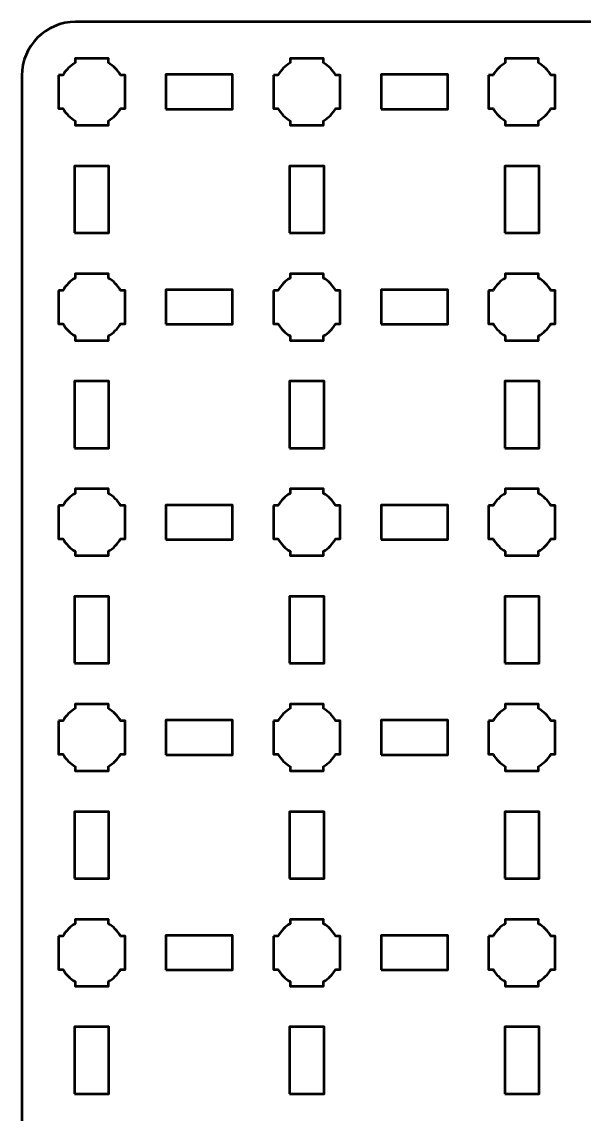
# Model space of a CAD drawing. Header units: centimetres. Extents: x -22.1 to 1.1, y -24.5 to -5.2.
# Drawn here: x -22.15 to -16.92, y -15.35 to -5.2 of the extents above; entities that cross this region are included whole.
import ezdxf

# ---------------------------------------------------------------- set-up
doc = ezdxf.new("R2010")
doc.units = ezdxf.units.CM
doc.header["$MEASUREMENT"] = 0
doc.layers.add('Layer 1', color=7, linetype='Continuous')

msp = doc.modelspace()

# ---------------------------------------------------------------- linework, layer by layer
at = {"layer": 'Layer 1', "color": 250, "lineweight": 53}
for points in [[(-20.81, -6.01), (-20.19, -6.01), (-20.19, -5.69), (-20.81, -5.69), (-20.81, -6.01)], [(-18.81, -6.01), (-18.19, -6.01), (-18.19, -5.69), (-18.81, -5.69), (-18.81, -6.01)], [(-21.66, -7.16), (-21.34, -7.16), (-21.34, -6.54), (-21.66, -6.54), (-21.66, -7.16)], [(-19.66, -7.16), (-19.34, -7.16), (-19.34, -6.54), (-19.66, -6.54), (-19.66, -7.16)], [(-17.66, -7.16), (-17.34, -7.16), (-17.34, -6.54), (-17.66, -6.54), (-17.66, -7.16)], [(-20.81, -8.01), (-20.19, -8.01), (-20.19, -7.69), (-20.81, -7.69), (-20.81, -8.01)], [(-18.81, -8.01), (-18.19, -8.01), (-18.19, -7.69), (-18.81, -7.69), (-18.81, -8.01)], [(-21.66, -9.16), (-21.34, -9.16), (-21.34, -8.54), (-21.66, -8.54), (-21.66, -9.16)], [(-19.66, -9.16), (-19.34, -9.16), (-19.34, -8.54), (-19.66, -8.54), (-19.66, -9.16)], [(-17.66, -9.16), (-17.34, -9.16), (-17.34, -8.54), (-17.66, -8.54), (-17.66, -9.16)], [(-20.81, -10.01), (-20.19, -10.01), (-20.19, -9.69), (-20.81, -9.69), (-20.81, -10.01)], [(-18.81, -10.01), (-18.19, -10.01), (-18.19, -9.69), (-18.81, -9.69), (-18.81, -10.01)], [(-21.66, -11.16), (-21.34, -11.16), (-21.34, -10.54), (-21.66, -10.54), (-21.66, -11.16)], [(-19.66, -11.16), (-19.34, -11.16), (-19.34, -10.54), (-19.66, -10.54), (-19.66, -11.16)], [(-17.66, -11.16), (-17.34, -11.16), (-17.34, -10.54), (-17.66, -10.54), (-17.66, -11.16)], [(-20.81, -12.01), (-20.19, -12.01), (-20.19, -11.69), (-20.81, -11.69), (-20.81, -12.01)], [(-18.81, -12.01), (-18.19, -12.01), (-18.19, -11.69), (-18.81, -11.69), (-18.81, -12.01)], [(-21.66, -13.16), (-21.34, -13.16), (-21.34, -12.54), (-21.66, -12.54), (-21.66, -13.16)], [(-19.66, -13.16), (-19.34, -13.16), (-19.34, -12.54), (-19.66, -12.54), (-19.66, -13.16)], [(-17.66, -13.16), (-17.34, -13.16), (-17.34, -12.54), (-17.66, -12.54), (-17.66, -13.16)], [(-20.81, -14.01), (-20.19, -14.01), (-20.19, -13.69), (-20.81, -13.69), (-20.81, -14.01)], [(-18.81, -14.01), (-18.19, -14.01), (-18.19, -13.69), (-18.81, -13.69), (-18.81, -14.01)], [(-21.66, -15.16), (-21.34, -15.16), (-21.34, -14.54), (-21.66, -14.54), (-21.66, -15.16)], [(-19.66, -15.16), (-19.34, -15.16), (-19.34, -14.54), (-19.66, -14.54), (-19.66, -15.16)], [(-17.66, -15.16), (-17.34, -15.16), (-17.34, -14.54), (-17.66, -14.54), (-17.66, -15.16)]]:
    msp.add_lwpolyline(points, close=True, dxfattribs=at)
msp.add_open_spline([(-22.15, -24), (-22.15, -24), (-22.15, -5.7), (-22.15, -5.7), (-22.15, -5.7), (-22.15, -5.42391), (-21.92609, -5.2), (-21.65, -5.2), (-21.65, -5.2), (-21.65, -5.2), (0.65, -5.2), (0.65, -5.2), (0.65, -5.2), (0.92609, -5.2), (1.15, -5.42391), (1.15, -5.7), (1.15, -5.7), (1.15, -5.7), (1.15, -24), (1.15, -24), (1.15, -24), (1.15, -24.27609), (0.92609, -24.5), (0.65, -24.5), (0.65, -24.5), (0.65, -24.5), (-21.65, -24.5), (-21.65, -24.5), (-21.65, -24.5), (-21.92609, -24.5), (-22.15, -24.27609), (-22.15, -24)], degree=3, knots=[0, 0, 0, 0, 0.125, 0.125, 0.125, 0.125, 0.25, 0.25, 0.25, 0.25, 0.375, 0.375, 0.375, 0.375, 0.5, 0.5, 0.5, 0.5, 0.625, 0.625, 0.625, 0.625, 0.75, 0.75, 0.75, 0.75, 0.875, 0.875, 0.875, 0.875, 1, 1, 1, 1], dxfattribs=at)
at = {"layer": 'Layer 1', "lineweight": 53}
for points in [[(-21.81, -5.695), (-21.81, -5.695), (-21.76851, -5.695), (-21.76851, -5.695), (-21.76851, -5.695), (-21.74128, -5.64795), (-21.70205, -5.60872), (-21.655, -5.58149), (-21.655, -5.58149), (-21.655, -5.58149), (-21.655, -5.54), (-21.655, -5.54), (-21.655, -5.54), (-21.655, -5.54), (-21.5, -5.54), (-21.5, -5.54), (-21.5, -5.54), (-21.5, -5.54), (-21.345, -5.54), (-21.345, -5.54), (-21.345, -5.54), (-21.345, -5.54), (-21.345, -5.58149), (-21.345, -5.58149), (-21.345, -5.58149), (-21.29795, -5.60872), (-21.25872, -5.64795), (-21.23149, -5.695), (-21.23149, -5.695), (-21.23149, -5.695), (-21.19, -5.695), (-21.19, -5.695), (-21.19, -5.695), (-21.19, -5.695), (-21.19, -5.85), (-21.19, -5.85), (-21.19, -5.85), (-21.19, -5.85), (-21.19, -6.005), (-21.19, -6.005), (-21.19, -6.005), (-21.19, -6.005), (-21.23149, -6.005), (-21.23149, -6.005), (-21.23149, -6.005), (-21.25872, -6.05205), (-21.29795, -6.09128), (-21.345, -6.11851), (-21.345, -6.11851), (-21.345, -6.11851), (-21.345, -6.16), (-21.345, -6.16), (-21.345, -6.16), (-21.345, -6.16), (-21.5, -6.16), (-21.5, -6.16), (-21.5, -6.16), (-21.5, -6.16), (-21.655, -6.16), (-21.655, -6.16), (-21.655, -6.16), (-21.655, -6.16), (-21.655, -6.11851), (-21.655, -6.11851), (-21.655, -6.11851), (-21.70205, -6.09128), (-21.74128, -6.05205), (-21.76851, -6.005), (-21.76851, -6.005), (-21.76851, -6.005), (-21.81, -6.005), (-21.81, -6.005), (-21.81, -6.005), (-21.81, -6.005), (-21.81, -5.85), (-21.81, -5.85), (-21.81, -5.85), (-21.81, -5.85), (-21.81, -5.695), (-21.81, -5.695)], [(-19.81, -5.695), (-19.81, -5.695), (-19.76851, -5.695), (-19.76851, -5.695), (-19.76851, -5.695), (-19.74128, -5.64795), (-19.70205, -5.60872), (-19.655, -5.58149), (-19.655, -5.58149), (-19.655, -5.58149), (-19.655, -5.54), (-19.655, -5.54), (-19.655, -5.54), (-19.655, -5.54), (-19.5, -5.54), (-19.5, -5.54), (-19.5, -5.54), (-19.5, -5.54), (-19.345, -5.54), (-19.345, -5.54), (-19.345, -5.54), (-19.345, -5.54), (-19.345, -5.58149), (-19.345, -5.58149), (-19.345, -5.58149), (-19.29795, -5.60872), (-19.25872, -5.64795), (-19.23149, -5.695), (-19.23149, -5.695), (-19.23149, -5.695), (-19.19, -5.695), (-19.19, -5.695), (-19.19, -5.695), (-19.19, -5.695), (-19.19, -5.85), (-19.19, -5.85), (-19.19, -5.85), (-19.19, -5.85), (-19.19, -6.005), (-19.19, -6.005), (-19.19, -6.005), (-19.19, -6.005), (-19.23149, -6.005), (-19.23149, -6.005), (-19.23149, -6.005), (-19.25872, -6.05205), (-19.29795, -6.09128), (-19.345, -6.11851), (-19.345, -6.11851), (-19.345, -6.11851), (-19.345, -6.16), (-19.345, -6.16), (-19.345, -6.16), (-19.345, -6.16), (-19.5, -6.16), (-19.5, -6.16), (-19.5, -6.16), (-19.5, -6.16), (-19.655, -6.16), (-19.655, -6.16), (-19.655, -6.16), (-19.655, -6.16), (-19.655, -6.11851), (-19.655, -6.11851), (-19.655, -6.11851), (-19.70205, -6.09128), (-19.74128, -6.05205), (-19.76851, -6.005), (-19.76851, -6.005), (-19.76851, -6.005), (-19.81, -6.005), (-19.81, -6.005), (-19.81, -6.005), (-19.81, -6.005), (-19.81, -5.85), (-19.81, -5.85), (-19.81, -5.85), (-19.81, -5.85), (-19.81, -5.695), (-19.81, -5.695)], [(-17.81, -5.695), (-17.81, -5.695), (-17.76851, -5.695), (-17.76851, -5.695), (-17.76851, -5.695), (-17.74128, -5.64795), (-17.70205, -5.60872), (-17.655, -5.58149), (-17.655, -5.58149), (-17.655, -5.58149), (-17.655, -5.54), (-17.655, -5.54), (-17.655, -5.54), (-17.655, -5.54), (-17.5, -5.54), (-17.5, -5.54), (-17.5, -5.54), (-17.5, -5.54), (-17.345, -5.54), (-17.345, -5.54), (-17.345, -5.54), (-17.345, -5.54), (-17.345, -5.58149), (-17.345, -5.58149), (-17.345, -5.58149), (-17.29795, -5.60872), (-17.25872, -5.64795), (-17.23149, -5.695), (-17.23149, -5.695), (-17.23149, -5.695), (-17.19, -5.695), (-17.19, -5.695), (-17.19, -5.695), (-17.19, -5.695), (-17.19, -5.85), (-17.19, -5.85), (-17.19, -5.85), (-17.19, -5.85), (-17.19, -6.005), (-17.19, -6.005), (-17.19, -6.005), (-17.19, -6.005), (-17.23149, -6.005), (-17.23149, -6.005), (-17.23149, -6.005), (-17.25872, -6.05205), (-17.29795, -6.09128), (-17.345, -6.11851), (-17.345, -6.11851), (-17.345, -6.11851), (-17.345, -6.16), (-17.345, -6.16), (-17.345, -6.16), (-17.345, -6.16), (-17.5, -6.16), (-17.5, -6.16), (-17.5, -6.16), (-17.5, -6.16), (-17.655, -6.16), (-17.655, -6.16), (-17.655, -6.16), (-17.655, -6.16), (-17.655, -6.11851), (-17.655, -6.11851), (-17.655, -6.11851), (-17.70205, -6.09128), (-17.74128, -6.05205), (-17.76851, -6.005), (-17.76851, -6.005), (-17.76851, -6.005), (-17.81, -6.005), (-17.81, -6.005), (-17.81, -6.005), (-17.81, -6.005), (-17.81, -5.85), (-17.81, -5.85), (-17.81, -5.85), (-17.81, -5.85), (-17.81, -5.695), (-17.81, -5.695)], [(-21.81, -7.695), (-21.81, -7.695), (-21.76851, -7.695), (-21.76851, -7.695), (-21.76851, -7.695), (-21.74128, -7.64795), (-21.70205, -7.60872), (-21.655, -7.58149), (-21.655, -7.58149), (-21.655, -7.58149), (-21.655, -7.54), (-21.655, -7.54), (-21.655, -7.54), (-21.655, -7.54), (-21.5, -7.54), (-21.5, -7.54), (-21.5, -7.54), (-21.5, -7.54), (-21.345, -7.54), (-21.345, -7.54), (-21.345, -7.54), (-21.345, -7.54), (-21.345, -7.58149), (-21.345, -7.58149), (-21.345, -7.58149), (-21.29795, -7.60872), (-21.25872, -7.64795), (-21.23149, -7.695), (-21.23149, -7.695), (-21.23149, -7.695), (-21.19, -7.695), (-21.19, -7.695), (-21.19, -7.695), (-21.19, -7.695), (-21.19, -7.85), (-21.19, -7.85), (-21.19, -7.85), (-21.19, -7.85), (-21.19, -8.005), (-21.19, -8.005), (-21.19, -8.005), (-21.19, -8.005), (-21.23149, -8.005), (-21.23149, -8.005), (-21.23149, -8.005), (-21.25872, -8.05205), (-21.29795, -8.09128), (-21.345, -8.11851), (-21.345, -8.11851), (-21.345, -8.11851), (-21.345, -8.16), (-21.345, -8.16), (-21.345, -8.16), (-21.345, -8.16), (-21.5, -8.16), (-21.5, -8.16), (-21.5, -8.16), (-21.5, -8.16), (-21.655, -8.16), (-21.655, -8.16), (-21.655, -8.16), (-21.655, -8.16), (-21.655, -8.11851), (-21.655, -8.11851), (-21.655, -8.11851), (-21.70205, -8.09128), (-21.74128, -8.05205), (-21.76851, -8.005), (-21.76851, -8.005), (-21.76851, -8.005), (-21.81, -8.005), (-21.81, -8.005), (-21.81, -8.005), (-21.81, -8.005), (-21.81, -7.85), (-21.81, -7.85), (-21.81, -7.85), (-21.81, -7.85), (-21.81, -7.695), (-21.81, -7.695)], [(-19.81, -7.695), (-19.81, -7.695), (-19.76851, -7.695), (-19.76851, -7.695), (-19.76851, -7.695), (-19.74128, -7.64795), (-19.70205, -7.60872), (-19.655, -7.58149), (-19.655, -7.58149), (-19.655, -7.58149), (-19.655, -7.54), (-19.655, -7.54), (-19.655, -7.54), (-19.655, -7.54), (-19.5, -7.54), (-19.5, -7.54), (-19.5, -7.54), (-19.5, -7.54), (-19.345, -7.54), (-19.345, -7.54), (-19.345, -7.54), (-19.345, -7.54), (-19.345, -7.58149), (-19.345, -7.58149), (-19.345, -7.58149), (-19.29795, -7.60872), (-19.25872, -7.64795), (-19.23149, -7.695), (-19.23149, -7.695), (-19.23149, -7.695), (-19.19, -7.695), (-19.19, -7.695), (-19.19, -7.695), (-19.19, -7.695), (-19.19, -7.85), (-19.19, -7.85), (-19.19, -7.85), (-19.19, -7.85), (-19.19, -8.005), (-19.19, -8.005), (-19.19, -8.005), (-19.19, -8.005), (-19.23149, -8.005), (-19.23149, -8.005), (-19.23149, -8.005), (-19.25872, -8.05205), (-19.29795, -8.09128), (-19.345, -8.11851), (-19.345, -8.11851), (-19.345, -8.11851), (-19.345, -8.16), (-19.345, -8.16), (-19.345, -8.16), (-19.345, -8.16), (-19.5, -8.16), (-19.5, -8.16), (-19.5, -8.16), (-19.5, -8.16), (-19.655, -8.16), (-19.655, -8.16), (-19.655, -8.16), (-19.655, -8.16), (-19.655, -8.11851), (-19.655, -8.11851), (-19.655, -8.11851), (-19.70205, -8.09128), (-19.74128, -8.05205), (-19.76851, -8.005), (-19.76851, -8.005), (-19.76851, -8.005), (-19.81, -8.005), (-19.81, -8.005), (-19.81, -8.005), (-19.81, -8.005), (-19.81, -7.85), (-19.81, -7.85), (-19.81, -7.85), (-19.81, -7.85), (-19.81, -7.695), (-19.81, -7.695)], [(-17.81, -7.695), (-17.81, -7.695), (-17.76851, -7.695), (-17.76851, -7.695), (-17.76851, -7.695), (-17.74128, -7.64795), (-17.70205, -7.60872), (-17.655, -7.58149), (-17.655, -7.58149), (-17.655, -7.58149), (-17.655, -7.54), (-17.655, -7.54), (-17.655, -7.54), (-17.655, -7.54), (-17.5, -7.54), (-17.5, -7.54), (-17.5, -7.54), (-17.5, -7.54), (-17.345, -7.54), (-17.345, -7.54), (-17.345, -7.54), (-17.345, -7.54), (-17.345, -7.58149), (-17.345, -7.58149), (-17.345, -7.58149), (-17.29795, -7.60872), (-17.25872, -7.64795), (-17.23149, -7.695), (-17.23149, -7.695), (-17.23149, -7.695), (-17.19, -7.695), (-17.19, -7.695), (-17.19, -7.695), (-17.19, -7.695), (-17.19, -7.85), (-17.19, -7.85), (-17.19, -7.85), (-17.19, -7.85), (-17.19, -8.005), (-17.19, -8.005), (-17.19, -8.005), (-17.19, -8.005), (-17.23149, -8.005), (-17.23149, -8.005), (-17.23149, -8.005), (-17.25872, -8.05205), (-17.29795, -8.09128), (-17.345, -8.11851), (-17.345, -8.11851), (-17.345, -8.11851), (-17.345, -8.16), (-17.345, -8.16), (-17.345, -8.16), (-17.345, -8.16), (-17.5, -8.16), (-17.5, -8.16), (-17.5, -8.16), (-17.5, -8.16), (-17.655, -8.16), (-17.655, -8.16), (-17.655, -8.16), (-17.655, -8.16), (-17.655, -8.11851), (-17.655, -8.11851), (-17.655, -8.11851), (-17.70205, -8.09128), (-17.74128, -8.05205), (-17.76851, -8.005), (-17.76851, -8.005), (-17.76851, -8.005), (-17.81, -8.005), (-17.81, -8.005), (-17.81, -8.005), (-17.81, -8.005), (-17.81, -7.85), (-17.81, -7.85), (-17.81, -7.85), (-17.81, -7.85), (-17.81, -7.695), (-17.81, -7.695)], [(-21.81, -9.695), (-21.81, -9.695), (-21.76851, -9.695), (-21.76851, -9.695), (-21.76851, -9.695), (-21.74128, -9.64795), (-21.70205, -9.60872), (-21.655, -9.58149), (-21.655, -9.58149), (-21.655, -9.58149), (-21.655, -9.54), (-21.655, -9.54), (-21.655, -9.54), (-21.655, -9.54), (-21.5, -9.54), (-21.5, -9.54), (-21.5, -9.54), (-21.5, -9.54), (-21.345, -9.54), (-21.345, -9.54), (-21.345, -9.54), (-21.345, -9.54), (-21.345, -9.58149), (-21.345, -9.58149), (-21.345, -9.58149), (-21.29795, -9.60872), (-21.25872, -9.64795), (-21.23149, -9.695), (-21.23149, -9.695), (-21.23149, -9.695), (-21.19, -9.695), (-21.19, -9.695), (-21.19, -9.695), (-21.19, -9.695), (-21.19, -9.85), (-21.19, -9.85), (-21.19, -9.85), (-21.19, -9.85), (-21.19, -10.005), (-21.19, -10.005), (-21.19, -10.005), (-21.19, -10.005), (-21.23149, -10.005), (-21.23149, -10.005), (-21.23149, -10.005), (-21.25872, -10.05205), (-21.29795, -10.09128), (-21.345, -10.11851), (-21.345, -10.11851), (-21.345, -10.11851), (-21.345, -10.16), (-21.345, -10.16), (-21.345, -10.16), (-21.345, -10.16), (-21.5, -10.16), (-21.5, -10.16), (-21.5, -10.16), (-21.5, -10.16), (-21.655, -10.16), (-21.655, -10.16), (-21.655, -10.16), (-21.655, -10.16), (-21.655, -10.11851), (-21.655, -10.11851), (-21.655, -10.11851), (-21.70205, -10.09128), (-21.74128, -10.05205), (-21.76851, -10.005), (-21.76851, -10.005), (-21.76851, -10.005), (-21.81, -10.005), (-21.81, -10.005), (-21.81, -10.005), (-21.81, -10.005), (-21.81, -9.85), (-21.81, -9.85), (-21.81, -9.85), (-21.81, -9.85), (-21.81, -9.695), (-21.81, -9.695)], [(-19.81, -9.695), (-19.81, -9.695), (-19.76851, -9.695), (-19.76851, -9.695), (-19.76851, -9.695), (-19.74128, -9.64795), (-19.70205, -9.60872), (-19.655, -9.58149), (-19.655, -9.58149), (-19.655, -9.58149), (-19.655, -9.54), (-19.655, -9.54), (-19.655, -9.54), (-19.655, -9.54), (-19.5, -9.54), (-19.5, -9.54), (-19.5, -9.54), (-19.5, -9.54), (-19.345, -9.54), (-19.345, -9.54), (-19.345, -9.54), (-19.345, -9.54), (-19.345, -9.58149), (-19.345, -9.58149), (-19.345, -9.58149), (-19.29795, -9.60872), (-19.25872, -9.64795), (-19.23149, -9.695), (-19.23149, -9.695), (-19.23149, -9.695), (-19.19, -9.695), (-19.19, -9.695), (-19.19, -9.695), (-19.19, -9.695), (-19.19, -9.85), (-19.19, -9.85), (-19.19, -9.85), (-19.19, -9.85), (-19.19, -10.005), (-19.19, -10.005), (-19.19, -10.005), (-19.19, -10.005), (-19.23149, -10.005), (-19.23149, -10.005), (-19.23149, -10.005), (-19.25872, -10.05205), (-19.29795, -10.09128), (-19.345, -10.11851), (-19.345, -10.11851), (-19.345, -10.11851), (-19.345, -10.16), (-19.345, -10.16), (-19.345, -10.16), (-19.345, -10.16), (-19.5, -10.16), (-19.5, -10.16), (-19.5, -10.16), (-19.5, -10.16), (-19.655, -10.16), (-19.655, -10.16), (-19.655, -10.16), (-19.655, -10.16), (-19.655, -10.11851), (-19.655, -10.11851), (-19.655, -10.11851), (-19.70205, -10.09128), (-19.74128, -10.05205), (-19.76851, -10.005), (-19.76851, -10.005), (-19.76851, -10.005), (-19.81, -10.005), (-19.81, -10.005), (-19.81, -10.005), (-19.81, -10.005), (-19.81, -9.85), (-19.81, -9.85), (-19.81, -9.85), (-19.81, -9.85), (-19.81, -9.695), (-19.81, -9.695)], [(-17.81, -9.695), (-17.81, -9.695), (-17.76851, -9.695), (-17.76851, -9.695), (-17.76851, -9.695), (-17.74128, -9.64795), (-17.70205, -9.60872), (-17.655, -9.58149), (-17.655, -9.58149), (-17.655, -9.58149), (-17.655, -9.54), (-17.655, -9.54), (-17.655, -9.54), (-17.655, -9.54), (-17.5, -9.54), (-17.5, -9.54), (-17.5, -9.54), (-17.5, -9.54), (-17.345, -9.54), (-17.345, -9.54), (-17.345, -9.54), (-17.345, -9.54), (-17.345, -9.58149), (-17.345, -9.58149), (-17.345, -9.58149), (-17.29795, -9.60872), (-17.25872, -9.64795), (-17.23149, -9.695), (-17.23149, -9.695), (-17.23149, -9.695), (-17.19, -9.695), (-17.19, -9.695), (-17.19, -9.695), (-17.19, -9.695), (-17.19, -9.85), (-17.19, -9.85), (-17.19, -9.85), (-17.19, -9.85), (-17.19, -10.005), (-17.19, -10.005), (-17.19, -10.005), (-17.19, -10.005), (-17.23149, -10.005), (-17.23149, -10.005), (-17.23149, -10.005), (-17.25872, -10.05205), (-17.29795, -10.09128), (-17.345, -10.11851), (-17.345, -10.11851), (-17.345, -10.11851), (-17.345, -10.16), (-17.345, -10.16), (-17.345, -10.16), (-17.345, -10.16), (-17.5, -10.16), (-17.5, -10.16), (-17.5, -10.16), (-17.5, -10.16), (-17.655, -10.16), (-17.655, -10.16), (-17.655, -10.16), (-17.655, -10.16), (-17.655, -10.11851), (-17.655, -10.11851), (-17.655, -10.11851), (-17.70205, -10.09128), (-17.74128, -10.05205), (-17.76851, -10.005), (-17.76851, -10.005), (-17.76851, -10.005), (-17.81, -10.005), (-17.81, -10.005), (-17.81, -10.005), (-17.81, -10.005), (-17.81, -9.85), (-17.81, -9.85), (-17.81, -9.85), (-17.81, -9.85), (-17.81, -9.695), (-17.81, -9.695)], [(-21.81, -11.695), (-21.81, -11.695), (-21.76851, -11.695), (-21.76851, -11.695), (-21.76851, -11.695), (-21.74128, -11.64795), (-21.70205, -11.60872), (-21.655, -11.58149), (-21.655, -11.58149), (-21.655, -11.58149), (-21.655, -11.54), (-21.655, -11.54), (-21.655, -11.54), (-21.655, -11.54), (-21.5, -11.54), (-21.5, -11.54), (-21.5, -11.54), (-21.5, -11.54), (-21.345, -11.54), (-21.345, -11.54), (-21.345, -11.54), (-21.345, -11.54), (-21.345, -11.58149), (-21.345, -11.58149), (-21.345, -11.58149), (-21.29795, -11.60872), (-21.25872, -11.64795), (-21.23149, -11.695), (-21.23149, -11.695), (-21.23149, -11.695), (-21.19, -11.695), (-21.19, -11.695), (-21.19, -11.695), (-21.19, -11.695), (-21.19, -11.85), (-21.19, -11.85), (-21.19, -11.85), (-21.19, -11.85), (-21.19, -12.005), (-21.19, -12.005), (-21.19, -12.005), (-21.19, -12.005), (-21.23149, -12.005), (-21.23149, -12.005), (-21.23149, -12.005), (-21.25872, -12.05205), (-21.29795, -12.09128), (-21.345, -12.11851), (-21.345, -12.11851), (-21.345, -12.11851), (-21.345, -12.16), (-21.345, -12.16), (-21.345, -12.16), (-21.345, -12.16), (-21.5, -12.16), (-21.5, -12.16), (-21.5, -12.16), (-21.5, -12.16), (-21.655, -12.16), (-21.655, -12.16), (-21.655, -12.16), (-21.655, -12.16), (-21.655, -12.11851), (-21.655, -12.11851), (-21.655, -12.11851), (-21.70205, -12.09128), (-21.74128, -12.05205), (-21.76851, -12.005), (-21.76851, -12.005), (-21.76851, -12.005), (-21.81, -12.005), (-21.81, -12.005), (-21.81, -12.005), (-21.81, -12.005), (-21.81, -11.85), (-21.81, -11.85), (-21.81, -11.85), (-21.81, -11.85), (-21.81, -11.695), (-21.81, -11.695)], [(-19.81, -11.695), (-19.81, -11.695), (-19.76851, -11.695), (-19.76851, -11.695), (-19.76851, -11.695), (-19.74128, -11.64795), (-19.70205, -11.60872), (-19.655, -11.58149), (-19.655, -11.58149), (-19.655, -11.58149), (-19.655, -11.54), (-19.655, -11.54), (-19.655, -11.54), (-19.655, -11.54), (-19.5, -11.54), (-19.5, -11.54), (-19.5, -11.54), (-19.5, -11.54), (-19.345, -11.54), (-19.345, -11.54), (-19.345, -11.54), (-19.345, -11.54), (-19.345, -11.58149), (-19.345, -11.58149), (-19.345, -11.58149), (-19.29795, -11.60872), (-19.25872, -11.64795), (-19.23149, -11.695), (-19.23149, -11.695), (-19.23149, -11.695), (-19.19, -11.695), (-19.19, -11.695), (-19.19, -11.695), (-19.19, -11.695), (-19.19, -11.85), (-19.19, -11.85), (-19.19, -11.85), (-19.19, -11.85), (-19.19, -12.005), (-19.19, -12.005), (-19.19, -12.005), (-19.19, -12.005), (-19.23149, -12.005), (-19.23149, -12.005), (-19.23149, -12.005), (-19.25872, -12.05205), (-19.29795, -12.09128), (-19.345, -12.11851), (-19.345, -12.11851), (-19.345, -12.11851), (-19.345, -12.16), (-19.345, -12.16), (-19.345, -12.16), (-19.345, -12.16), (-19.5, -12.16), (-19.5, -12.16), (-19.5, -12.16), (-19.5, -12.16), (-19.655, -12.16), (-19.655, -12.16), (-19.655, -12.16), (-19.655, -12.16), (-19.655, -12.11851), (-19.655, -12.11851), (-19.655, -12.11851), (-19.70205, -12.09128), (-19.74128, -12.05205), (-19.76851, -12.005), (-19.76851, -12.005), (-19.76851, -12.005), (-19.81, -12.005), (-19.81, -12.005), (-19.81, -12.005), (-19.81, -12.005), (-19.81, -11.85), (-19.81, -11.85), (-19.81, -11.85), (-19.81, -11.85), (-19.81, -11.695), (-19.81, -11.695)], [(-17.81, -11.695), (-17.81, -11.695), (-17.76851, -11.695), (-17.76851, -11.695), (-17.76851, -11.695), (-17.74128, -11.64795), (-17.70205, -11.60872), (-17.655, -11.58149), (-17.655, -11.58149), (-17.655, -11.58149), (-17.655, -11.54), (-17.655, -11.54), (-17.655, -11.54), (-17.655, -11.54), (-17.5, -11.54), (-17.5, -11.54), (-17.5, -11.54), (-17.5, -11.54), (-17.345, -11.54), (-17.345, -11.54), (-17.345, -11.54), (-17.345, -11.54), (-17.345, -11.58149), (-17.345, -11.58149), (-17.345, -11.58149), (-17.29795, -11.60872), (-17.25872, -11.64795), (-17.23149, -11.695), (-17.23149, -11.695), (-17.23149, -11.695), (-17.19, -11.695), (-17.19, -11.695), (-17.19, -11.695), (-17.19, -11.695), (-17.19, -11.85), (-17.19, -11.85), (-17.19, -11.85), (-17.19, -11.85), (-17.19, -12.005), (-17.19, -12.005), (-17.19, -12.005), (-17.19, -12.005), (-17.23149, -12.005), (-17.23149, -12.005), (-17.23149, -12.005), (-17.25872, -12.05205), (-17.29795, -12.09128), (-17.345, -12.11851), (-17.345, -12.11851), (-17.345, -12.11851), (-17.345, -12.16), (-17.345, -12.16), (-17.345, -12.16), (-17.345, -12.16), (-17.5, -12.16), (-17.5, -12.16), (-17.5, -12.16), (-17.5, -12.16), (-17.655, -12.16), (-17.655, -12.16), (-17.655, -12.16), (-17.655, -12.16), (-17.655, -12.11851), (-17.655, -12.11851), (-17.655, -12.11851), (-17.70205, -12.09128), (-17.74128, -12.05205), (-17.76851, -12.005), (-17.76851, -12.005), (-17.76851, -12.005), (-17.81, -12.005), (-17.81, -12.005), (-17.81, -12.005), (-17.81, -12.005), (-17.81, -11.85), (-17.81, -11.85), (-17.81, -11.85), (-17.81, -11.85), (-17.81, -11.695), (-17.81, -11.695)], [(-21.81, -13.695), (-21.81, -13.695), (-21.76851, -13.695), (-21.76851, -13.695), (-21.76851, -13.695), (-21.74128, -13.64795), (-21.70205, -13.60872), (-21.655, -13.58149), (-21.655, -13.58149), (-21.655, -13.58149), (-21.655, -13.54), (-21.655, -13.54), (-21.655, -13.54), (-21.655, -13.54), (-21.5, -13.54), (-21.5, -13.54), (-21.5, -13.54), (-21.5, -13.54), (-21.345, -13.54), (-21.345, -13.54), (-21.345, -13.54), (-21.345, -13.54), (-21.345, -13.58149), (-21.345, -13.58149), (-21.345, -13.58149), (-21.29795, -13.60872), (-21.25872, -13.64795), (-21.23149, -13.695), (-21.23149, -13.695), (-21.23149, -13.695), (-21.19, -13.695), (-21.19, -13.695), (-21.19, -13.695), (-21.19, -13.695), (-21.19, -13.85), (-21.19, -13.85), (-21.19, -13.85), (-21.19, -13.85), (-21.19, -14.005), (-21.19, -14.005), (-21.19, -14.005), (-21.19, -14.005), (-21.23149, -14.005), (-21.23149, -14.005), (-21.23149, -14.005), (-21.25872, -14.05205), (-21.29795, -14.09128), (-21.345, -14.11851), (-21.345, -14.11851), (-21.345, -14.11851), (-21.345, -14.16), (-21.345, -14.16), (-21.345, -14.16), (-21.345, -14.16), (-21.5, -14.16), (-21.5, -14.16), (-21.5, -14.16), (-21.5, -14.16), (-21.655, -14.16), (-21.655, -14.16), (-21.655, -14.16), (-21.655, -14.16), (-21.655, -14.11851), (-21.655, -14.11851), (-21.655, -14.11851), (-21.70205, -14.09128), (-21.74128, -14.05205), (-21.76851, -14.005), (-21.76851, -14.005), (-21.76851, -14.005), (-21.81, -14.005), (-21.81, -14.005), (-21.81, -14.005), (-21.81, -14.005), (-21.81, -13.85), (-21.81, -13.85), (-21.81, -13.85), (-21.81, -13.85), (-21.81, -13.695), (-21.81, -13.695)], [(-19.81, -13.695), (-19.81, -13.695), (-19.76851, -13.695), (-19.76851, -13.695), (-19.76851, -13.695), (-19.74128, -13.64795), (-19.70205, -13.60872), (-19.655, -13.58149), (-19.655, -13.58149), (-19.655, -13.58149), (-19.655, -13.54), (-19.655, -13.54), (-19.655, -13.54), (-19.655, -13.54), (-19.5, -13.54), (-19.5, -13.54), (-19.5, -13.54), (-19.5, -13.54), (-19.345, -13.54), (-19.345, -13.54), (-19.345, -13.54), (-19.345, -13.54), (-19.345, -13.58149), (-19.345, -13.58149), (-19.345, -13.58149), (-19.29795, -13.60872), (-19.25872, -13.64795), (-19.23149, -13.695), (-19.23149, -13.695), (-19.23149, -13.695), (-19.19, -13.695), (-19.19, -13.695), (-19.19, -13.695), (-19.19, -13.695), (-19.19, -13.85), (-19.19, -13.85), (-19.19, -13.85), (-19.19, -13.85), (-19.19, -14.005), (-19.19, -14.005), (-19.19, -14.005), (-19.19, -14.005), (-19.23149, -14.005), (-19.23149, -14.005), (-19.23149, -14.005), (-19.25872, -14.05205), (-19.29795, -14.09128), (-19.345, -14.11851), (-19.345, -14.11851), (-19.345, -14.11851), (-19.345, -14.16), (-19.345, -14.16), (-19.345, -14.16), (-19.345, -14.16), (-19.5, -14.16), (-19.5, -14.16), (-19.5, -14.16), (-19.5, -14.16), (-19.655, -14.16), (-19.655, -14.16), (-19.655, -14.16), (-19.655, -14.16), (-19.655, -14.11851), (-19.655, -14.11851), (-19.655, -14.11851), (-19.70205, -14.09128), (-19.74128, -14.05205), (-19.76851, -14.005), (-19.76851, -14.005), (-19.76851, -14.005), (-19.81, -14.005), (-19.81, -14.005), (-19.81, -14.005), (-19.81, -14.005), (-19.81, -13.85), (-19.81, -13.85), (-19.81, -13.85), (-19.81, -13.85), (-19.81, -13.695), (-19.81, -13.695)], [(-17.81, -13.695), (-17.81, -13.695), (-17.76851, -13.695), (-17.76851, -13.695), (-17.76851, -13.695), (-17.74128, -13.64795), (-17.70205, -13.60872), (-17.655, -13.58149), (-17.655, -13.58149), (-17.655, -13.58149), (-17.655, -13.54), (-17.655, -13.54), (-17.655, -13.54), (-17.655, -13.54), (-17.5, -13.54), (-17.5, -13.54), (-17.5, -13.54), (-17.5, -13.54), (-17.345, -13.54), (-17.345, -13.54), (-17.345, -13.54), (-17.345, -13.54), (-17.345, -13.58149), (-17.345, -13.58149), (-17.345, -13.58149), (-17.29795, -13.60872), (-17.25872, -13.64795), (-17.23149, -13.695), (-17.23149, -13.695), (-17.23149, -13.695), (-17.19, -13.695), (-17.19, -13.695), (-17.19, -13.695), (-17.19, -13.695), (-17.19, -13.85), (-17.19, -13.85), (-17.19, -13.85), (-17.19, -13.85), (-17.19, -14.005), (-17.19, -14.005), (-17.19, -14.005), (-17.19, -14.005), (-17.23149, -14.005), (-17.23149, -14.005), (-17.23149, -14.005), (-17.25872, -14.05205), (-17.29795, -14.09128), (-17.345, -14.11851), (-17.345, -14.11851), (-17.345, -14.11851), (-17.345, -14.16), (-17.345, -14.16), (-17.345, -14.16), (-17.345, -14.16), (-17.5, -14.16), (-17.5, -14.16), (-17.5, -14.16), (-17.5, -14.16), (-17.655, -14.16), (-17.655, -14.16), (-17.655, -14.16), (-17.655, -14.16), (-17.655, -14.11851), (-17.655, -14.11851), (-17.655, -14.11851), (-17.70205, -14.09128), (-17.74128, -14.05205), (-17.76851, -14.005), (-17.76851, -14.005), (-17.76851, -14.005), (-17.81, -14.005), (-17.81, -14.005), (-17.81, -14.005), (-17.81, -14.005), (-17.81, -13.85), (-17.81, -13.85), (-17.81, -13.85), (-17.81, -13.85), (-17.81, -13.695), (-17.81, -13.695)]]:
    msp.add_open_spline(points, degree=3, knots=[0, 0, 0, 0, 0.05, 0.05, 0.05, 0.05, 0.1, 0.1, 0.1, 0.1, 0.15, 0.15, 0.15, 0.15, 0.2, 0.2, 0.2, 0.2, 0.25, 0.25, 0.25, 0.25, 0.3, 0.3, 0.3, 0.3, 0.35, 0.35, 0.35, 0.35, 0.4, 0.4, 0.4, 0.4, 0.45, 0.45, 0.45, 0.45, 0.5, 0.5, 0.5, 0.5, 0.55, 0.55, 0.55, 0.55, 0.6, 0.6, 0.6, 0.6, 0.65, 0.65, 0.65, 0.65, 0.7, 0.7, 0.7, 0.7, 0.75, 0.75, 0.75, 0.75, 0.8, 0.8, 0.8, 0.8, 0.85, 0.85, 0.85, 0.85, 0.9, 0.9, 0.9, 0.9, 0.95, 0.95, 0.95, 0.95, 1, 1, 1, 1], dxfattribs=at)

doc.saveas('drawing.dxf')
